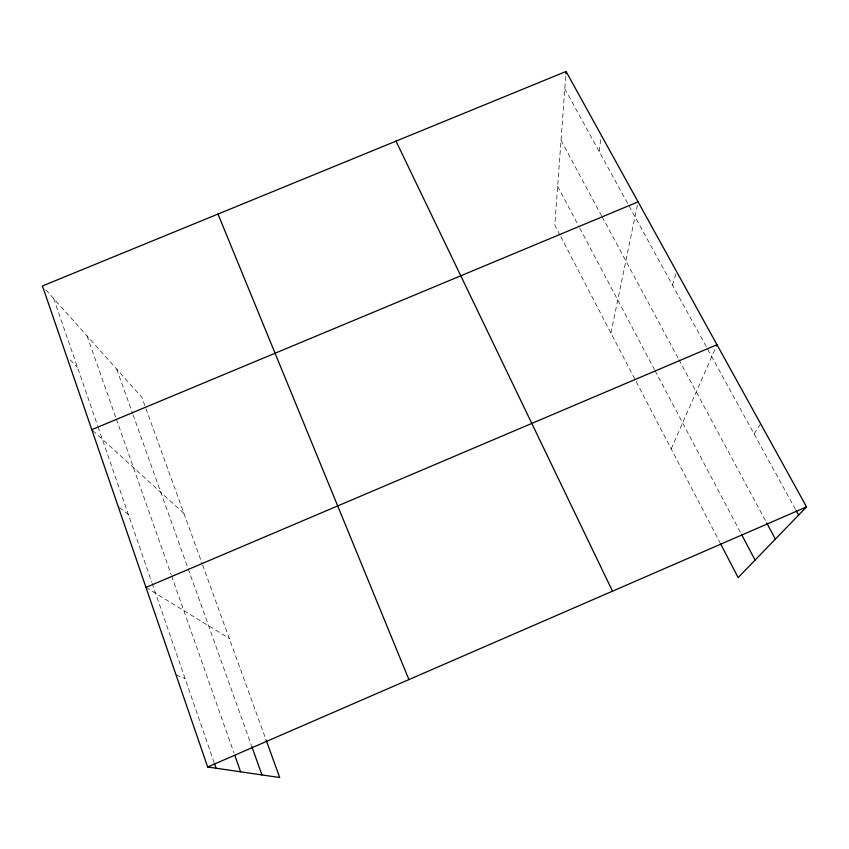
<?xml version="1.0" encoding="UTF-8"?>
<svg xmlns="http://www.w3.org/2000/svg" width="849" height="849" viewBox="0 0 849 849"><rect width="100%" height="100%" fill="white"/><g stroke="black" fill="none" stroke-linecap="round" stroke-linejoin="round"><path stroke-width="0.64" stroke-dasharray="4.25 3.18" d="M565.71 76.421L554.8 225.208L560.191 235.576M599.139 151.398L601.113 136.456M610.909 333.041L638.087 201.86M672.493 285.126L676.611 271.616M671.188 448.888L716.981 344.705M754.103 433.935L760.63 423.757M176.019 674.87L185.061 678.553M145.986 587.412L229.272 638.437M119.253 507.426L128.337 514.462M92.753 430.528L183.936 513.422M70.202 359.891L77.471 367.341M45.91 289.859L141.794 397.215L202.179 563.725M564.808 88.805L795.439 509.294M561.019 140.329L601.516 215.667M602.143 216.824L678.277 358.458M678.892 359.605L766.042 521.732M557.655 186.271L579.156 226.97M579.761 228.137L654.452 369.548M655.057 370.705L740.901 533.236M560.786 236.722L719.867 542.437M202.624 564.956L266.172 740.201M116.716 369.145L132.624 413.569M133.06 414.8L187.778 567.663M188.223 568.894L251.24 744.966M87.076 335.939L115.889 417.761M116.334 419.003L171.158 574.667M171.594 575.909L234.006 753.063M53.699 298.583L97.614 425.593M98.038 426.835L151.695 582.032M152.13 583.284L213.906 761.988"/><path stroke-width="1.27" d="M565.89 73.937L566.071 71.465L42.45 285.975L207.655 766.987L279.714 777.535L266.172 740.201M566.071 71.465L806.55 506.895L738.152 577.575L720.472 543.604M207.655 766.987L806.55 506.895M145.986 587.412L716.981 344.705M91.798 429.658L638.087 201.86M796.075 510.451L798.622 515.088M766.668 522.888L775.381 539.104M741.517 534.403L755.079 560.085M395.995 141.136L612.5 591.169M217.991 214.065L408.921 679.582M251.686 746.218L261.97 774.935M234.886 755.568L240.607 771.815M214.341 763.23L216.06 768.218"/></g></svg>
